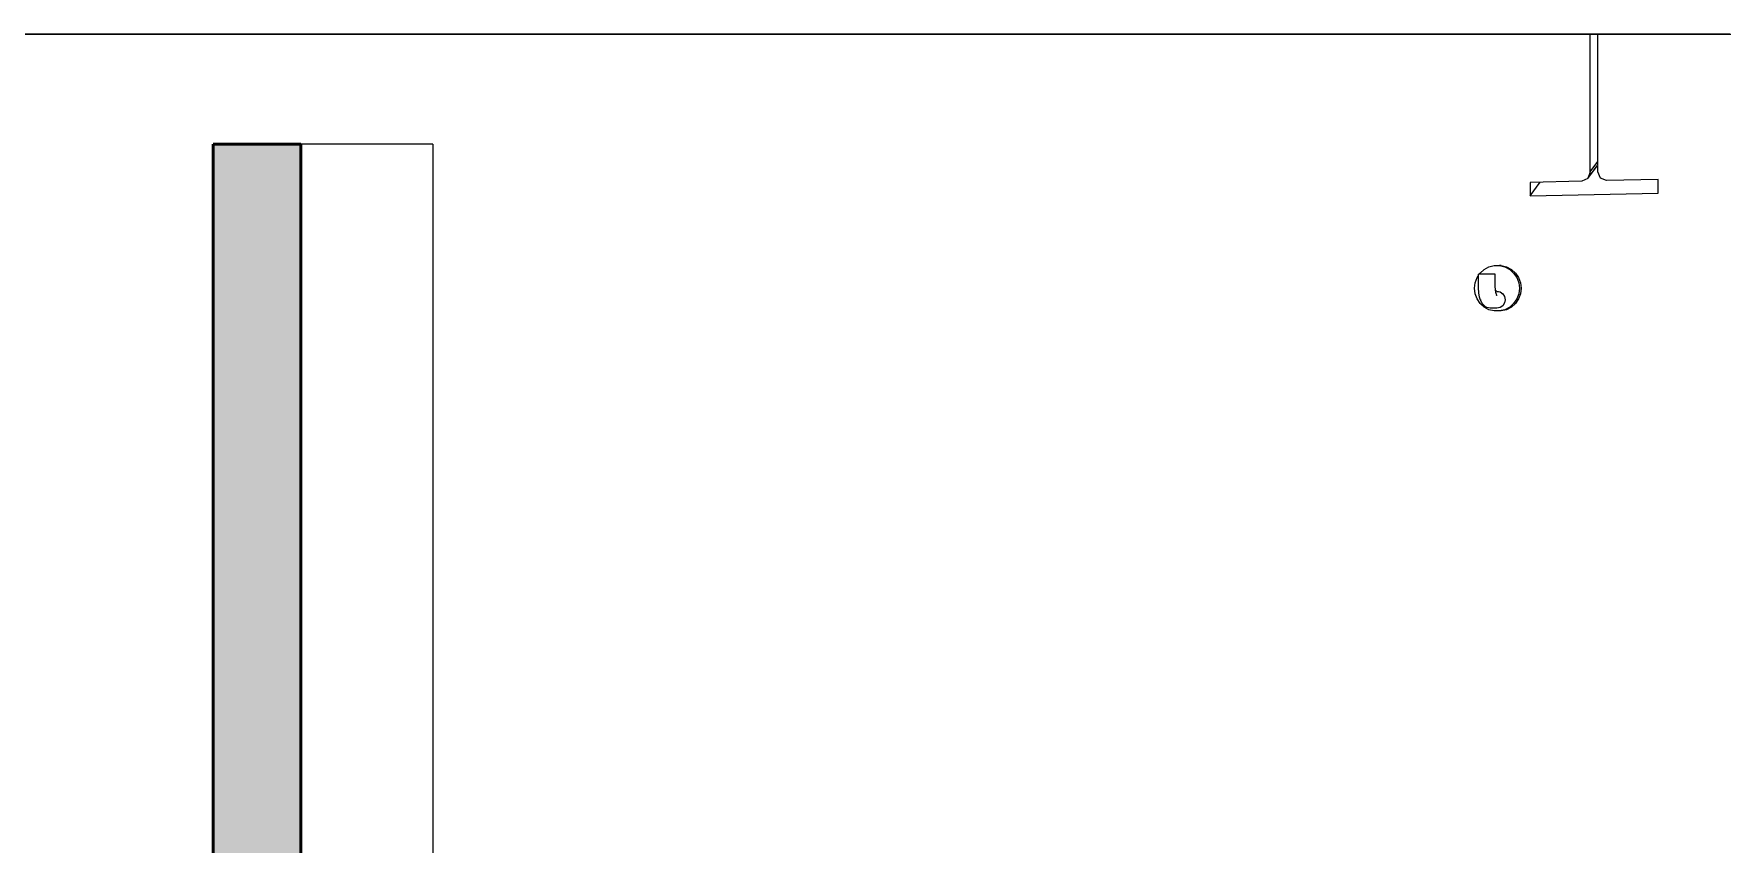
# Model space of a CAD drawing. Header units: millimetres. Extents: x -46169 to 237885, y -84465 to 18123.
# Drawn here: x 231332 to 233323, y -82889 to -81932 of the extents above; entities that cross this region are included whole.
import ezdxf

# ---------------------------------------------------------------- set-up
doc = ezdxf.new("R2010")
doc.units = ezdxf.units.MM
doc.header["$MEASUREMENT"] = 0
doc.linetypes.add('Wipeout_Contour', pattern=[1000, 0, -1000])
doc.layers.add('New_A-25-M_Wall_Int', color=7, linetype='Continuous')
doc.layers.add('New_A-35-M_FFE_Sanitary', color=7, linetype='Continuous')
doc.layers.add('New_A-25-M_Wall_Int_Pen_No__107', color=7, linetype='Continuous', lineweight=15, true_color=0xa6a6a6)
doc.layers.add('New_A-25-M_Wall_Int_Pen_No__27', color=7, linetype='Continuous', lineweight=50, true_color=0x2a2a2a)
for name, color, linetype, lineweight in [('New_A-25-M_Wall_Int_Pen_No__87', 8, 'Continuous', 20), ('New_A-35-M_FFE_Sanitary_Pen_No__1', 7, 'Continuous', 13), ('New_A-35-M_FFE_Sanitary_Pen_No__87', 8, 'Continuous', 20)]:
    doc.layers.add(name, color=color, linetype=linetype, lineweight=lineweight)

# ---------------------------------------------------------------- blocks, each defined once
blk = doc.blocks.new('Section Elem_322_4', base_point=(208268.8, -84332.6))
at = {"color": 254, "linetype": 'Wipeout_Contour', "lineweight": 0, "ltscale": 987823.516573}
blk.add_wipeout([(232299.3, -84332.6), (232780.8, -84332.6), (232780.8, -81932.6), (232299.3, -81932.6)], dxfattribs=at).dxf.layer = 'New_A-25-M_Wall_Int'
at = {"color": 254, "linetype": 'Wipeout_Contour', "lineweight": 0, "ltscale": 991436.730596}
blk.add_wipeout([(233737.9, -84332.6), (233737.9, -81932.6), (233260.4, -81932.6), (233260.4, -84332.6)], dxfattribs=at).dxf.layer = 'New_A-25-M_Wall_Int'
at = {"color": 254, "linetype": 'Wipeout_Contour', "lineweight": 0, "ltscale": 988801.619245}
blk.add_wipeout([(233167.8, -82095.3), (233164.8, -82103), (233176.8, -82086.9), (233176.8, -82083.2)], dxfattribs=at).dxf.layer = 'New_A-25-M_Wall_Int'
at = {"layer": 'New_A-25-M_Wall_Int_Pen_No__87', "linetype": 'Continuous'}
blk.add_line((233260.4, -81932.6), (233737.9, -81932.6), dxfattribs=at)
at = {"color": 254, "linetype": 'Wipeout_Contour', "lineweight": 0, "ltscale": 986007.054778}
blk.add_wipeout([(232299.3, -81932.6), (231816.2, -81932.6), (231816.2, -84332.6), (232299.3, -84332.6)], dxfattribs=at).dxf.layer = 'New_A-25-M_Wall_Int'
at = {"color": 254, "linetype": 'Wipeout_Contour', "lineweight": 0, "ltscale": 3213841.986324396}
blk.add_wipeout([(233108.7, -82107.3), (233096.7, -82123.5), (233247.7, -82120.2), (233247.7, -82120.2), (233247.9, -82120), (233247.9, -82104.3), (233186.8, -82105.6), (233179.7, -82102.6), (233176.8, -82095.1), (233176.8, -82087.5), (233176.3, -82087.5), (233164.8, -82103), (233157.8, -82106.3)], dxfattribs=at).dxf.layer = 'New_A-25-M_Wall_Int'
at = {"layer": 'New_A-25-M_Wall_Int_Pen_No__87', "linetype": 'Continuous'}
for p, q in [((232299.3, -81932.6), (232780.8, -81932.6)), ((233247.9, -82104.3), (233186.8, -82105.6))]:
    blk.add_line(p, q, dxfattribs=at)
at = {"color": 254, "linetype": 'Wipeout_Contour', "lineweight": 0, "ltscale": 1968828.299745807}
blk.add_wipeout([(231816.2, -81932.6), (231331.5, -81932.6), (231331.5, -84332.6), (231543.1, -84332.6), (231543.1, -82062.6), (231802.4, -82062.6), (231802.4, -84332.6), (231816.2, -84332.6)], dxfattribs=at).dxf.layer = 'New_A-25-M_Wall_Int'
at = {"color": 254, "linetype": 'Wipeout_Contour', "lineweight": 0, "ltscale": 988696.931597}
blk.add_wipeout([(233167.8, -81932.6), (233167.8, -82095.3), (233176.8, -82083.2), (233176.8, -81932.6)], dxfattribs=at).dxf.layer = 'New_A-25-M_Wall_Int'
at = {"color": 254, "linetype": 'Wipeout_Contour', "lineweight": 0, "ltscale": 1235692.923597047}
blk.add_wipeout([(233096.7, -82107.6), (233096.7, -82123.5), (233108.7, -82107.3), (233096.9, -82107.6), (233096.9, -82107.6)], dxfattribs=at).dxf.layer = 'New_A-25-M_Wall_Int'
at = {"color": 254, "linetype": 'Wipeout_Contour', "lineweight": 0, "ltscale": 741844.856414}
blk.add_wipeout([(233247.9, -82120), (233247.7, -82120.2), (233247.9, -82120.2)], dxfattribs=at).dxf.layer = 'New_A-25-M_Wall_Int'
at = {"layer": 'New_A-25-M_Wall_Int_Pen_No__87', "linetype": 'Continuous'}
for p, q in [((230845.6, -81932.6), (231331.5, -81932.6)), ((231331.5, -81932.6), (231816.2, -81932.6)), ((231816.2, -81932.6), (232299.3, -81932.6)), ((232780.8, -81932.6), (233167.8, -81932.6)), ((233167.8, -82095.3), (233167.8, -81932.6)), ((233176.8, -81932.6), (233167.8, -81932.6)), ((233176.8, -81932.6), (233260.4, -81932.6)), ((233176.8, -82095.1), (233176.8, -81932.6)), ((233164.8, -82103), (233176.8, -82086.9)), ((233167.8, -82095.3), (233176.8, -82083.2)), ((233157.8, -82106.3), (233096.9, -82107.6)), ((233164.8, -82103), (233157.8, -82106.3)), ((233167.8, -82095.3), (233164.8, -82103)), ((233176.8, -82087.5), (233176.3, -82087.5)), ((233179.7, -82102.6), (233176.8, -82095.1)), ((233186.8, -82105.6), (233179.7, -82102.6)), ((233247.9, -82120.2), (233247.9, -82104.3)), ((233096.7, -82123.5), (233108.7, -82107.3)), ((233096.7, -82107.6), (233096.7, -82123.5)), ((233096.9, -82107.6), (233096.7, -82107.6)), ((233096.7, -82123.5), (233247.7, -82120.2)), ((233247.7, -82120.2), (233247.9, -82120)), ((233247.7, -82120.2), (233247.9, -82120.2))]:
    blk.add_line(p, q, dxfattribs=at)
blk = doc.blocks.new('Section Elem_331_4', base_point=(208268.8, -84332.6))
at = {"color": 254, "linetype": 'Wipeout_Contour', "lineweight": 0, "ltscale": 1235516.544845171}
blk.add_wipeout([(233332.5, -81932.2), (232849.1, -81932.2), (232849.1, -81932.6), (233260.4, -81932.6), (233332.5, -81932.6)], dxfattribs=at).dxf.layer = 'New_A-35-M_FFE_Sanitary'
at = {"color": 254, "linetype": 'Wipeout_Contour', "lineweight": 0, "ltscale": 741610.796443}
blk.add_wipeout([(233176.8, -82086.9), (233176.3, -82087.5), (233176.8, -82087.5)], dxfattribs=at).dxf.layer = 'New_A-35-M_FFE_Sanitary'
at = {"color": 254, "linetype": 'Wipeout_Contour', "lineweight": 0, "ltscale": 1233236.544584466}
blk.add_wipeout([(232363.8, -81932.6), (232780.8, -81932.6), (232849.1, -81932.6), (232849.1, -81932.2), (232363.8, -81932.2)], dxfattribs=at).dxf.layer = 'New_A-35-M_FFE_Sanitary'
at = {"layer": 'New_A-35-M_FFE_Sanitary_Pen_No__87', "linetype": 'Continuous'}
blk.add_line((232849.1, -81932.2), (233332.5, -81932.2), dxfattribs=at)
at = {"color": 254, "linetype": 'Wipeout_Contour', "lineweight": 0, "ltscale": 1230966.631510233}
blk.add_wipeout([(232363.8, -81932.2), (231876.8, -81932.2), (231876.8, -81932.6), (232318.6, -81932.6), (232363.8, -81932.6)], dxfattribs=at).dxf.layer = 'New_A-35-M_FFE_Sanitary'
at = {"layer": 'New_A-35-M_FFE_Sanitary_Pen_No__87', "linetype": 'Continuous'}
blk.add_line((232363.8, -81932.2), (232849.1, -81932.2), dxfattribs=at)
at = {"color": 254, "linetype": 'Wipeout_Contour', "lineweight": 0, "ltscale": 982784.268319}
blk.add_wipeout([(231388.3, -81932.6), (231876.8, -81932.6), (231876.8, -81932.2), (231388.3, -81932.2)], dxfattribs=at).dxf.layer = 'New_A-35-M_FFE_Sanitary'
at = {"layer": 'New_A-35-M_FFE_Sanitary_Pen_No__87', "linetype": 'Continuous'}
blk.add_line((231876.8, -81932.2), (232363.8, -81932.2), dxfattribs=at)
at = {"color": 254, "linetype": 'Wipeout_Contour', "lineweight": 0, "ltscale": 1226352.052243874}
blk.add_wipeout([(230898.5, -81932.6), (231331.5, -81932.6), (231388.3, -81932.6), (231388.3, -81932.2), (230898.5, -81932.2)], dxfattribs=at).dxf.layer = 'New_A-35-M_FFE_Sanitary'
at = {"layer": 'New_A-35-M_FFE_Sanitary_Pen_No__87', "linetype": 'Continuous'}
for p, q in [((230898.5, -81932.2), (231388.3, -81932.2)), ((231388.3, -81932.2), (231876.8, -81932.2))]:
    blk.add_line(p, q, dxfattribs=at)
blk = doc.blocks.new('Section Elem_333_4', base_point=(208268.8, -84332.6))
at = {"layer": 'New_A-25-M_Wall_Int_Pen_No__107', "linetype": 'Continuous', "lineweight": 0, "true_color": 0xd2d2d2}
blk.add_hatch(color=254, dxfattribs=at).paths.add_polyline_path([(231543.1, -84332.6), (231646.6, -84332.6), (231646.6, -82062.6), (231543.1, -82062.6)])
at = {"layer": 'New_A-25-M_Wall_Int_Pen_No__27', "linetype": 'Continuous'}
for p, q in [((231543.1, -82062.6), (231543.1, -84332.6)), ((231646.6, -82062.6), (231543.1, -82062.6)), ((231646.6, -82062.6), (231646.6, -84332.6))]:
    blk.add_line(p, q, dxfattribs=at)
at = {"layer": 'New_A-25-M_Wall_Int_Pen_No__87', "linetype": 'Continuous'}
for p, q in [((231802.4, -82062.6), (231646.6, -82062.6)), ((231802.4, -82062.6), (231802.4, -84332.6)), ((231802.4, -84332.6), (231646.6, -84332.6))]:
    blk.add_line(p, q, dxfattribs=at)
blk = doc.blocks.new('Section Elem_428_4', base_point=(208268.8, -84332.6))
at = {"color": 254, "linetype": 'Wipeout_Contour', "lineweight": 0, "ltscale": 12851172.05600764}
blk.add_wipeout([(233032, -82226.1), (233031.2, -82232.6), (233032, -82239.1), (233034.2, -82245.2), (233037.8, -82250.5), (233042.6, -82254.8), (233048.3, -82257.9), (233054.5, -82259.4), (233060.8, -82259.4), (233067, -82257.9), (233072.7, -82254.8), (233077.4, -82250.5), (233081.1, -82245.2), (233083.3, -82239.1), (233084.1, -82232.6), (233083.3, -82226.1), (233081.1, -82220.1), (233077.4, -82214.7), (233072.7, -82210.4), (233067, -82207.4), (233060.8, -82205.8), (233054.5, -82205.8), (233048.3, -82207.4), (233042.6, -82210.4), (233037.8, -82214.7), (233036.9, -82216.1), (233055.4, -82216.1), (233055.4, -82225.9), (233055.5, -82230.3), (233055.8, -82234.2), (233056.1, -82236.1), (233057.6, -82236.1), (233061.4, -82236.9), (233064.6, -82239), (233066.7, -82242.3), (233067.4, -82246.1), (233066.7, -82249.9), (233064.6, -82253.2), (233061.4, -82255.3), (233057.6, -82256.1), (233049.5, -82256.1), (233045.7, -82255.3), (233044.3, -82254.4), (233041.3, -82252.3), (233039.3, -82249.2), (233038.2, -82246.8), (233037.2, -82243), (233036.4, -82238), (233035.9, -82232.3), (233035.8, -82226.4), (233035.8, -82217.8), (233034.2, -82220.1)], dxfattribs=at).dxf.layer = 'New_A-35-M_FFE_Sanitary'
at = {"color": 254, "linetype": 'Wipeout_Contour', "lineweight": 0, "ltscale": 988551.961831}
blk.add_wipeout([(233062.8, -82205.8), (233060.8, -82205.8), (233067, -82207.4), (233069, -82207.4)], dxfattribs=at).dxf.layer = 'New_A-35-M_FFE_Sanitary'
at = {"color": 254, "linetype": 'Wipeout_Contour', "lineweight": 0, "ltscale": 988656.907844}
blk.add_wipeout([(233085.3, -82226.1), (233083.3, -82226.1), (233084.1, -82232.6), (233086.1, -82232.6)], dxfattribs=at).dxf.layer = 'New_A-35-M_FFE_Sanitary'
at = {"color": 254, "linetype": 'Wipeout_Contour', "lineweight": 0, "ltscale": 988565.710962}
blk.add_wipeout([(233057.6, -82236.1), (233056.1, -82236.1), (233056.3, -82236.9), (233061.4, -82236.9)], dxfattribs=at).dxf.layer = 'New_A-35-M_FFE_Sanitary'
at = {"color": 254, "linetype": 'Wipeout_Contour', "lineweight": 0, "ltscale": 988577.334967}
blk.add_wipeout([(233069, -82207.4), (233067, -82207.4), (233072.7, -82210.4), (233074.7, -82210.4)], dxfattribs=at).dxf.layer = 'New_A-35-M_FFE_Sanitary'
at = {"color": 254, "linetype": 'Wipeout_Contour', "lineweight": 0, "ltscale": 1235715.009319193}
blk.add_wipeout([(233056.3, -82236.9), (233056.4, -82237.5), (233056.8, -82239), (233064.6, -82239), (233061.4, -82236.9)], dxfattribs=at).dxf.layer = 'New_A-35-M_FFE_Sanitary'
at = {"color": 254, "linetype": 'Wipeout_Contour', "lineweight": 0, "ltscale": 988665.506925}
blk.add_wipeout([(233086.1, -82232.6), (233084.1, -82232.6), (233083.3, -82239.1), (233085.3, -82239.1)], dxfattribs=at).dxf.layer = 'New_A-35-M_FFE_Sanitary'
at = {"layer": 'New_A-35-M_FFE_Sanitary_Pen_No__1', "linetype": 'Continuous'}
blk.add_line((233054.5, -82205.8), (233060.8, -82205.8), dxfattribs=at)
at = {"color": 254, "linetype": 'Wipeout_Contour', "lineweight": 0, "ltscale": 988601.86843}
blk.add_wipeout([(233074.7, -82210.4), (233072.7, -82210.4), (233077.4, -82214.7), (233079.5, -82214.7)], dxfattribs=at).dxf.layer = 'New_A-35-M_FFE_Sanitary'
at = {"color": 254, "linetype": 'Wipeout_Contour', "lineweight": 0, "ltscale": 988668.143007}
blk.add_wipeout([(233085.3, -82239.1), (233083.3, -82239.1), (233081.1, -82245.2), (233083.1, -82245.2)], dxfattribs=at).dxf.layer = 'New_A-35-M_FFE_Sanitary'
at = {"layer": 'New_A-35-M_FFE_Sanitary_Pen_No__1', "linetype": 'Continuous'}
blk.add_line((233062.8, -82205.8), (233060.8, -82205.8), dxfattribs=at)
at = {"color": 254, "linetype": 'Wipeout_Contour', "lineweight": 0, "ltscale": 988624.136544}
blk.add_wipeout([(233079.5, -82214.7), (233077.4, -82214.7), (233081.1, -82220.1), (233083.1, -82220.1)], dxfattribs=at).dxf.layer = 'New_A-35-M_FFE_Sanitary'
at = {"color": 254, "linetype": 'Wipeout_Contour', "lineweight": 0, "ltscale": 988664.662935}
blk.add_wipeout([(233083.1, -82245.2), (233081.1, -82245.2), (233077.4, -82250.5), (233079.5, -82250.5)], dxfattribs=at).dxf.layer = 'New_A-35-M_FFE_Sanitary'
at = {"color": 254, "linetype": 'Wipeout_Contour', "lineweight": 0, "ltscale": 988642.845367}
blk.add_wipeout([(233083.1, -82220.1), (233081.1, -82220.1), (233083.3, -82226.1), (233085.3, -82226.1)], dxfattribs=at).dxf.layer = 'New_A-35-M_FFE_Sanitary'
at = {"color": 254, "linetype": 'Wipeout_Contour', "lineweight": 0, "ltscale": 988655.268889}
blk.add_wipeout([(233079.5, -82250.5), (233077.4, -82250.5), (233072.7, -82254.8), (233074.7, -82254.8)], dxfattribs=at).dxf.layer = 'New_A-35-M_FFE_Sanitary'
at = {"layer": 'New_A-35-M_FFE_Sanitary_Pen_No__1', "linetype": 'Continuous'}
for p, q in [((233067, -82207.4), (233072.7, -82210.4)), ((233069, -82207.4), (233074.7, -82210.4)), ((233072.7, -82210.4), (233077.4, -82214.7)), ((233074.7, -82210.4), (233079.5, -82214.7)), ((233077.4, -82214.7), (233081.1, -82220.1)), ((233079.5, -82214.7), (233083.1, -82220.1)), ((233081.1, -82220.1), (233083.3, -82226.1)), ((233083.1, -82220.1), (233085.3, -82226.1)), ((233083.3, -82226.1), (233084.1, -82232.6)), ((233085.3, -82226.1), (233086.1, -82232.6)), ((233084.1, -82232.6), (233083.3, -82239.1)), ((233086.1, -82232.6), (233085.3, -82239.1))]:
    blk.add_line(p, q, dxfattribs=at)
at = {"color": 254, "linetype": 'Wipeout_Contour', "lineweight": 0, "ltscale": 1235726.649856239}
blk.add_wipeout([(233064.6, -82239), (233056.8, -82239), (233056.8, -82239.4), (233058.7, -82242.3), (233066.7, -82242.3)], dxfattribs=at).dxf.layer = 'New_A-35-M_FFE_Sanitary'
at = {"color": 254, "linetype": 'Wipeout_Contour', "lineweight": 0, "ltscale": 988640.506652}
blk.add_wipeout([(233074.7, -82254.8), (233072.7, -82254.8), (233067, -82257.9), (233069, -82257.9)], dxfattribs=at).dxf.layer = 'New_A-35-M_FFE_Sanitary'
at = {"layer": 'New_A-35-M_FFE_Sanitary_Pen_No__1', "linetype": 'Continuous'}
for p, q in [((233083.1, -82245.2), (233079.5, -82250.5)), ((233083.3, -82239.1), (233081.1, -82245.2)), ((233085.3, -82239.1), (233083.1, -82245.2))]:
    blk.add_line(p, q, dxfattribs=at)
at = {"color": 254, "linetype": 'Wipeout_Contour', "lineweight": 0, "ltscale": 988594.940129}
blk.add_wipeout([(233066.7, -82242.3), (233058.7, -82242.3), (233059.4, -82246.1), (233067.4, -82246.1)], dxfattribs=at).dxf.layer = 'New_A-35-M_FFE_Sanitary'
at = {"color": 254, "linetype": 'Wipeout_Contour', "lineweight": 0, "ltscale": 988621.233927}
blk.add_wipeout([(233069, -82257.9), (233067, -82257.9), (233060.8, -82259.4), (233062.8, -82259.4)], dxfattribs=at).dxf.layer = 'New_A-35-M_FFE_Sanitary'
at = {"layer": 'New_A-35-M_FFE_Sanitary_Pen_No__1', "linetype": 'Continuous'}
blk.add_line((233081.1, -82245.2), (233077.4, -82250.5), dxfattribs=at)
at = {"color": 254, "linetype": 'Wipeout_Contour', "lineweight": 0, "ltscale": 988599.928111}
blk.add_wipeout([(233067.4, -82246.1), (233059.4, -82246.1), (233058.6, -82249.9), (233066.7, -82249.9)], dxfattribs=at).dxf.layer = 'New_A-35-M_FFE_Sanitary'
at = {"color": 254, "linetype": 'Wipeout_Contour', "lineweight": 0, "ltscale": 988599.137004}
blk.add_wipeout([(233066.7, -82249.9), (233058.6, -82249.9), (233056.4, -82253.2), (233064.6, -82253.2)], dxfattribs=at).dxf.layer = 'New_A-35-M_FFE_Sanitary'
at = {"layer": 'New_A-35-M_FFE_Sanitary_Pen_No__1', "linetype": 'Continuous'}
blk.add_line((233079.5, -82250.5), (233074.7, -82254.8), dxfattribs=at)
at = {"color": 254, "linetype": 'Wipeout_Contour', "lineweight": 0, "ltscale": 988570.262048}
blk.add_wipeout([(233056.8, -82239.4), (233057, -82240.1), (233057.8, -82241.7), (233058.7, -82242.3)], dxfattribs=at).dxf.layer = 'New_A-35-M_FFE_Sanitary'
at = {"color": 254, "linetype": 'Wipeout_Contour', "lineweight": 0, "ltscale": 988592.675284}
blk.add_wipeout([(233064.6, -82253.2), (233056.4, -82253.2), (233053.2, -82255.3), (233061.4, -82255.3)], dxfattribs=at).dxf.layer = 'New_A-35-M_FFE_Sanitary'
at = {"layer": 'New_A-35-M_FFE_Sanitary_Pen_No__1', "linetype": 'Continuous'}
blk.add_line((233077.4, -82250.5), (233072.7, -82254.8), dxfattribs=at)
at = {"color": 254, "linetype": 'Wipeout_Contour', "lineweight": 0, "ltscale": 988581.526751}
blk.add_wipeout([(233061.4, -82255.3), (233053.2, -82255.3), (233049.5, -82256.1), (233057.6, -82256.1)], dxfattribs=at).dxf.layer = 'New_A-35-M_FFE_Sanitary'
at = {"color": 254, "linetype": 'Wipeout_Contour', "lineweight": 0, "ltscale": 988577.645728}
blk.add_wipeout([(233058.7, -82242.3), (233057.8, -82241.7), (233058.4, -82245.4), (233059.4, -82246.1)], dxfattribs=at).dxf.layer = 'New_A-35-M_FFE_Sanitary'
at = {"color": 254, "linetype": 'Wipeout_Contour', "lineweight": 0, "ltscale": 988582.039306}
blk.add_wipeout([(233059.4, -82246.1), (233058.4, -82245.4), (233057.4, -82249.2), (233058.6, -82249.9)], dxfattribs=at).dxf.layer = 'New_A-35-M_FFE_Sanitary'
at = {"layer": 'New_A-35-M_FFE_Sanitary_Pen_No__1', "linetype": 'Continuous'}
blk.add_line((233074.7, -82254.8), (233069, -82257.9), dxfattribs=at)
at = {"color": 254, "linetype": 'Wipeout_Contour', "lineweight": 0, "ltscale": 988580.873329}
blk.add_wipeout([(233058.6, -82249.9), (233057.4, -82249.2), (233055.1, -82252.3), (233056.4, -82253.2)], dxfattribs=at).dxf.layer = 'New_A-35-M_FFE_Sanitary'
at = {"color": 254, "linetype": 'Wipeout_Contour', "lineweight": 0, "ltscale": 988574.113622}
blk.add_wipeout([(233056.4, -82253.2), (233055.1, -82252.3), (233051.8, -82254.4), (233053.2, -82255.3)], dxfattribs=at).dxf.layer = 'New_A-35-M_FFE_Sanitary'
at = {"color": 254, "linetype": 'Wipeout_Contour', "lineweight": 0, "ltscale": 988562.807669}
blk.add_wipeout([(233053.2, -82255.3), (233051.8, -82254.4), (233048, -82255.2), (233049.5, -82256.1)], dxfattribs=at).dxf.layer = 'New_A-35-M_FFE_Sanitary'
at = {"color": 254, "linetype": 'Wipeout_Contour', "lineweight": 0, "ltscale": 988548.679042}
blk.add_wipeout([(233049.5, -82256.1), (233048, -82255.2), (233044.3, -82254.4), (233045.7, -82255.3)], dxfattribs=at).dxf.layer = 'New_A-35-M_FFE_Sanitary'
at = {"color": 254, "linetype": 'Wipeout_Contour', "lineweight": 0, "ltscale": 988572.574978}
blk.add_wipeout([(233057.8, -82241.7), (233057, -82240.1), (233057.4, -82243.4), (233058.4, -82245.4)], dxfattribs=at).dxf.layer = 'New_A-35-M_FFE_Sanitary'
at = {"color": 254, "linetype": 'Wipeout_Contour', "lineweight": 0, "ltscale": 988575.954676}
blk.add_wipeout([(233058.4, -82245.4), (233057.4, -82243.4), (233056.3, -82246.8), (233057.4, -82249.2)], dxfattribs=at).dxf.layer = 'New_A-35-M_FFE_Sanitary'
at = {"color": 254, "linetype": 'Wipeout_Contour', "lineweight": 0, "ltscale": 988573.910404}
blk.add_wipeout([(233057.4, -82249.2), (233056.3, -82246.8), (233053.8, -82249.6), (233055.1, -82252.3)], dxfattribs=at).dxf.layer = 'New_A-35-M_FFE_Sanitary'
at = {"color": 254, "linetype": 'Wipeout_Contour', "lineweight": 0, "ltscale": 988566.479265}
blk.add_wipeout([(233055.1, -82252.3), (233053.8, -82249.6), (233050.4, -82251.5), (233051.8, -82254.4)], dxfattribs=at).dxf.layer = 'New_A-35-M_FFE_Sanitary'
at = {"color": 254, "linetype": 'Wipeout_Contour', "lineweight": 0, "ltscale": 988554.814566}
blk.add_wipeout([(233051.8, -82254.4), (233050.4, -82251.5), (233046.6, -82252.2), (233048, -82255.2)], dxfattribs=at).dxf.layer = 'New_A-35-M_FFE_Sanitary'
at = {"color": 254, "linetype": 'Wipeout_Contour', "lineweight": 0, "ltscale": 988540.688526}
blk.add_wipeout([(233048, -82255.2), (233046.6, -82252.2), (233042.9, -82251.5), (233044.3, -82254.4)], dxfattribs=at).dxf.layer = 'New_A-35-M_FFE_Sanitary'
at = {"color": 254, "linetype": 'Wipeout_Contour', "lineweight": 0, "ltscale": 988566.392722}
blk.add_wipeout([(233057, -82240.1), (233056.4, -82237.5), (233056.6, -82240.2), (233057.4, -82243.4)], dxfattribs=at).dxf.layer = 'New_A-35-M_FFE_Sanitary'
at = {"color": 254, "linetype": 'Wipeout_Contour', "lineweight": 0, "ltscale": 988526.257136}
blk.add_wipeout([(233044.3, -82254.4), (233042.9, -82251.5), (233039.9, -82249.6), (233041.3, -82252.3)], dxfattribs=at).dxf.layer = 'New_A-35-M_FFE_Sanitary'
at = {"color": 254, "linetype": 'Wipeout_Contour', "lineweight": 0, "ltscale": 988568.450991}
blk.add_wipeout([(233057.4, -82243.4), (233056.6, -82240.2), (233055.3, -82243), (233056.3, -82246.8)], dxfattribs=at).dxf.layer = 'New_A-35-M_FFE_Sanitary'
at = {"color": 254, "linetype": 'Wipeout_Contour', "lineweight": 0, "ltscale": 988513.737195}
blk.add_wipeout([(233041.3, -82252.3), (233039.9, -82249.6), (233038.2, -82246.8), (233039.3, -82249.2)], dxfattribs=at).dxf.layer = 'New_A-35-M_FFE_Sanitary'
at = {"layer": 'New_A-35-M_FFE_Sanitary_Pen_No__1', "linetype": 'Continuous'}
for p, q in [((233066.7, -82242.3), (233067.4, -82246.1)), ((233067.4, -82246.1), (233066.7, -82249.9)), ((233072.7, -82254.8), (233067, -82257.9))]:
    blk.add_line(p, q, dxfattribs=at)
at = {"color": 254, "linetype": 'Wipeout_Contour', "lineweight": 0, "ltscale": 988565.181103}
blk.add_wipeout([(233056.3, -82246.8), (233055.3, -82243), (233052.7, -82245.3), (233053.8, -82249.6)], dxfattribs=at).dxf.layer = 'New_A-35-M_FFE_Sanitary'
at = {"color": 254, "linetype": 'Wipeout_Contour', "lineweight": 0, "ltscale": 988556.815417}
blk.add_wipeout([(233053.8, -82249.6), (233052.7, -82245.3), (233049.2, -82246.8), (233050.4, -82251.5)], dxfattribs=at).dxf.layer = 'New_A-35-M_FFE_Sanitary'
at = {"layer": 'New_A-35-M_FFE_Sanitary_Pen_No__1', "linetype": 'Continuous'}
for p, q in [((233067, -82257.9), (233060.8, -82259.4)), ((233062.8, -82259.4), (233060.8, -82259.4)), ((233069, -82257.9), (233062.8, -82259.4))]:
    blk.add_line(p, q, dxfattribs=at)
at = {"color": 254, "linetype": 'Wipeout_Contour', "lineweight": 0, "ltscale": 988544.645932}
blk.add_wipeout([(233050.4, -82251.5), (233049.2, -82246.8), (233045.3, -82247.4), (233046.6, -82252.2)], dxfattribs=at).dxf.layer = 'New_A-35-M_FFE_Sanitary'
at = {"color": 254, "linetype": 'Wipeout_Contour', "lineweight": 0, "ltscale": 988530.518394}
blk.add_wipeout([(233046.6, -82252.2), (233045.3, -82247.4), (233041.7, -82246.8), (233042.9, -82251.5)], dxfattribs=at).dxf.layer = 'New_A-35-M_FFE_Sanitary'
at = {"layer": 'New_A-35-M_FFE_Sanitary_Pen_No__1', "linetype": 'Continuous'}
blk.add_line((233060.8, -82259.4), (233054.5, -82259.4), dxfattribs=at)
at = {"color": 254, "linetype": 'Wipeout_Contour', "lineweight": 0, "ltscale": 988516.588667}
blk.add_wipeout([(233042.9, -82251.5), (233041.7, -82246.8), (233038.8, -82245.3), (233039.9, -82249.6)], dxfattribs=at).dxf.layer = 'New_A-35-M_FFE_Sanitary'
at = {"color": 254, "linetype": 'Wipeout_Contour', "lineweight": 0, "ltscale": 988559.488315}
blk.add_wipeout([(233056.4, -82237.5), (233055.8, -82234.2), (233055.9, -82236.1), (233056.6, -82240.2)], dxfattribs=at).dxf.layer = 'New_A-35-M_FFE_Sanitary'
at = {"color": 254, "linetype": 'Wipeout_Contour', "lineweight": 0, "ltscale": 988505.000051}
blk.add_wipeout([(233039.9, -82249.6), (233038.8, -82245.3), (233037.2, -82243), (233038.2, -82246.8)], dxfattribs=at).dxf.layer = 'New_A-35-M_FFE_Sanitary'
at = {"color": 254, "linetype": 'Wipeout_Contour', "lineweight": 0, "ltscale": 988560.070676}
blk.add_wipeout([(233056.6, -82240.2), (233055.9, -82236.1), (233054.5, -82238), (233055.3, -82243)], dxfattribs=at).dxf.layer = 'New_A-35-M_FFE_Sanitary'
at = {"layer": 'New_A-35-M_FFE_Sanitary_Pen_No__1', "linetype": 'Continuous'}
blk.add_line((233054.5, -82259.4), (233048.3, -82257.9), dxfattribs=at)
at = {"color": 254, "linetype": 'Wipeout_Contour', "lineweight": 0, "ltscale": 988555.431758}
blk.add_wipeout([(233055.3, -82243), (233054.5, -82238), (233051.8, -82239.7), (233052.7, -82245.3)], dxfattribs=at).dxf.layer = 'New_A-35-M_FFE_Sanitary'
at = {"layer": 'New_A-35-M_FFE_Sanitary_Pen_No__1', "linetype": 'Continuous'}
blk.add_line((233066.7, -82249.9), (233064.6, -82253.2), dxfattribs=at)
at = {"color": 254, "linetype": 'Wipeout_Contour', "lineweight": 0, "ltscale": 988546.020889}
blk.add_wipeout([(233052.7, -82245.3), (233051.8, -82239.7), (233048.2, -82240.8), (233049.2, -82246.8)], dxfattribs=at).dxf.layer = 'New_A-35-M_FFE_Sanitary'
at = {"layer": 'New_A-35-M_FFE_Sanitary_Pen_No__1', "linetype": 'Continuous'}
blk.add_line((233064.6, -82253.2), (233061.4, -82255.3), dxfattribs=at)
at = {"color": 254, "linetype": 'Wipeout_Contour', "lineweight": 0, "ltscale": 988533.285721}
blk.add_wipeout([(233049.2, -82246.8), (233048.2, -82240.8), (233044.4, -82241.1), (233045.3, -82247.4)], dxfattribs=at).dxf.layer = 'New_A-35-M_FFE_Sanitary'
at = {"layer": 'New_A-35-M_FFE_Sanitary_Pen_No__1', "linetype": 'Continuous'}
blk.add_line((233061.4, -82255.3), (233057.6, -82256.1), dxfattribs=at)
at = {"color": 254, "linetype": 'Wipeout_Contour', "lineweight": 0, "ltscale": 988519.155844}
blk.add_wipeout([(233045.3, -82247.4), (233044.4, -82241.1), (233040.7, -82240.8), (233041.7, -82246.8)], dxfattribs=at).dxf.layer = 'New_A-35-M_FFE_Sanitary'
at = {"color": 254, "linetype": 'Wipeout_Contour', "lineweight": 0, "ltscale": 988552.311863}
blk.add_wipeout([(233055.8, -82234.2), (233055.5, -82230.3), (233055.5, -82231.3), (233055.9, -82236.1)], dxfattribs=at).dxf.layer = 'New_A-35-M_FFE_Sanitary'
at = {"color": 254, "linetype": 'Wipeout_Contour', "lineweight": 0, "ltscale": 988505.786818}
blk.add_wipeout([(233041.7, -82246.8), (233040.7, -82240.8), (233037.9, -82239.7), (233038.8, -82245.3)], dxfattribs=at).dxf.layer = 'New_A-35-M_FFE_Sanitary'
at = {"color": 254, "linetype": 'Wipeout_Contour', "lineweight": 0, "ltscale": 988551.385532}
blk.add_wipeout([(233055.9, -82236.1), (233055.5, -82231.3), (233054, -82232.3), (233054.5, -82238)], dxfattribs=at).dxf.layer = 'New_A-35-M_FFE_Sanitary'
at = {"layer": 'New_A-35-M_FFE_Sanitary_Pen_No__1', "linetype": 'Continuous'}
for p, q in [((233049.5, -82256.1), (233045.7, -82255.3)), ((233057.6, -82256.1), (233049.5, -82256.1))]:
    blk.add_line(p, q, dxfattribs=at)
at = {"color": 254, "linetype": 'Wipeout_Contour', "lineweight": 0, "ltscale": 988495.237663}
blk.add_wipeout([(233038.8, -82245.3), (233037.9, -82239.7), (233036.4, -82238), (233037.2, -82243)], dxfattribs=at).dxf.layer = 'New_A-35-M_FFE_Sanitary'
at = {"color": 254, "linetype": 'Wipeout_Contour', "lineweight": 0, "ltscale": 988545.326452}
blk.add_wipeout([(233054.5, -82238), (233054, -82232.3), (233051.3, -82233.1), (233051.8, -82239.7)], dxfattribs=at).dxf.layer = 'New_A-35-M_FFE_Sanitary'
at = {"layer": 'New_A-35-M_FFE_Sanitary_Pen_No__1', "linetype": 'Continuous'}
for p, q in [((233044.3, -82254.4), (233041.3, -82252.3)), ((233048.3, -82257.9), (233042.6, -82254.8)), ((233045.7, -82255.3), (233044.3, -82254.4))]:
    blk.add_line(p, q, dxfattribs=at)
at = {"color": 254, "linetype": 'Wipeout_Contour', "lineweight": 0, "ltscale": 988534.83109}
blk.add_wipeout([(233051.8, -82239.7), (233051.3, -82233.1), (233047.7, -82233.7), (233048.2, -82240.8)], dxfattribs=at).dxf.layer = 'New_A-35-M_FFE_Sanitary'
at = {"color": 254, "linetype": 'Wipeout_Contour', "lineweight": 0, "ltscale": 988521.50833}
blk.add_wipeout([(233048.2, -82240.8), (233047.7, -82233.7), (233043.8, -82233.9), (233044.4, -82241.1)], dxfattribs=at).dxf.layer = 'New_A-35-M_FFE_Sanitary'
at = {"color": 254, "linetype": 'Wipeout_Contour', "lineweight": 0, "ltscale": 988545.004816}
blk.add_wipeout([(233055.5, -82230.3), (233055.4, -82225.9), (233055.4, -82226.1), (233055.5, -82231.3)], dxfattribs=at).dxf.layer = 'New_A-35-M_FFE_Sanitary'
at = {"color": 254, "linetype": 'Wipeout_Contour', "lineweight": 0, "ltscale": 988507.375177}
blk.add_wipeout([(233044.4, -82241.1), (233043.8, -82233.9), (233040.2, -82233.7), (233040.7, -82240.8)], dxfattribs=at).dxf.layer = 'New_A-35-M_FFE_Sanitary'
at = {"color": 254, "linetype": 'Wipeout_Contour', "lineweight": 0, "ltscale": 988543.096443}
blk.add_wipeout([(233055.5, -82231.3), (233055.4, -82226.1), (233053.9, -82226.4), (233054, -82232.3)], dxfattribs=at).dxf.layer = 'New_A-35-M_FFE_Sanitary'
at = {"color": 254, "linetype": 'Wipeout_Contour', "lineweight": 0, "ltscale": 988494.586538}
blk.add_wipeout([(233040.7, -82240.8), (233040.2, -82233.7), (233037.4, -82233.1), (233037.9, -82239.7)], dxfattribs=at).dxf.layer = 'New_A-35-M_FFE_Sanitary'
at = {"layer": 'New_A-35-M_FFE_Sanitary_Pen_No__1', "linetype": 'Continuous'}
for p, q in [((233064.6, -82239), (233066.7, -82242.3)), ((233042.6, -82254.8), (233037.8, -82250.5))]:
    blk.add_line(p, q, dxfattribs=at)
at = {"color": 254, "linetype": 'Wipeout_Contour', "lineweight": 0, "ltscale": 988535.820495}
blk.add_wipeout([(233054, -82232.3), (233053.9, -82226.4), (233051.1, -82226.6), (233051.3, -82233.1)], dxfattribs=at).dxf.layer = 'New_A-35-M_FFE_Sanitary'
at = {"color": 254, "linetype": 'Wipeout_Contour', "lineweight": 0, "ltscale": 988485.112277}
blk.add_wipeout([(233037.9, -82239.7), (233037.4, -82233.1), (233035.9, -82232.3), (233036.4, -82238)], dxfattribs=at).dxf.layer = 'New_A-35-M_FFE_Sanitary'
at = {"layer": 'New_A-35-M_FFE_Sanitary_Pen_No__1', "linetype": 'Continuous'}
for p, q in [((233037.8, -82250.5), (233034.2, -82245.2)), ((233061.4, -82236.9), (233064.6, -82239)), ((233039.3, -82249.2), (233038.2, -82246.8)), ((233041.3, -82252.3), (233039.3, -82249.2))]:
    blk.add_line(p, q, dxfattribs=at)
at = {"color": 254, "linetype": 'Wipeout_Contour', "lineweight": 0, "ltscale": 988524.397211}
blk.add_wipeout([(233051.3, -82233.1), (233051.1, -82226.6), (233047.5, -82226.7), (233047.7, -82233.7)], dxfattribs=at).dxf.layer = 'New_A-35-M_FFE_Sanitary'
at = {"color": 254, "linetype": 'Wipeout_Contour', "lineweight": 0, "ltscale": 988510.569688}
blk.add_wipeout([(233047.7, -82233.7), (233047.5, -82226.7), (233043.6, -82226.8), (233043.8, -82233.9)], dxfattribs=at).dxf.layer = 'New_A-35-M_FFE_Sanitary'
at = {"layer": 'New_A-35-M_FFE_Sanitary_Pen_No__1', "linetype": 'Continuous'}
for p, q in [((233057, -82240.1), (233056.4, -82237.5)), ((233057.8, -82241.7), (233057, -82240.1))]:
    blk.add_line(p, q, dxfattribs=at)
at = {"color": 254, "linetype": 'Wipeout_Contour', "lineweight": 0, "ltscale": 988532.431642}
blk.add_wipeout([(233055.4, -82226.1), (233055.4, -82216.1), (233053.9, -82216.1), (233053.9, -82226.4)], dxfattribs=at).dxf.layer = 'New_A-35-M_FFE_Sanitary'
at = {"color": 254, "linetype": 'Wipeout_Contour', "lineweight": 0, "ltscale": 988496.431593}
blk.add_wipeout([(233043.8, -82233.9), (233043.6, -82226.8), (233040, -82226.7), (233040.2, -82233.7)], dxfattribs=at).dxf.layer = 'New_A-35-M_FFE_Sanitary'
at = {"color": 254, "linetype": 'Wipeout_Contour', "lineweight": 0, "ltscale": 988484.136327}
blk.add_wipeout([(233040.2, -82233.7), (233040, -82226.7), (233037.2, -82226.6), (233037.4, -82233.1)], dxfattribs=at).dxf.layer = 'New_A-35-M_FFE_Sanitary'
at = {"color": 254, "linetype": 'Wipeout_Contour', "lineweight": 0, "ltscale": 988524.493195}
blk.add_wipeout([(233053.9, -82226.4), (233053.9, -82216.1), (233051.1, -82216.1), (233051.1, -82226.6)], dxfattribs=at).dxf.layer = 'New_A-35-M_FFE_Sanitary'
at = {"layer": 'New_A-35-M_FFE_Sanitary_Pen_No__1', "linetype": 'Continuous'}
blk.add_line((233062.8, -82205.8), (233069, -82207.4), dxfattribs=at)
at = {"color": 254, "linetype": 'Wipeout_Contour', "lineweight": 0, "ltscale": 988475.571213}
blk.add_wipeout([(233037.4, -82233.1), (233037.2, -82226.6), (233035.8, -82226.4), (233035.9, -82232.3)], dxfattribs=at).dxf.layer = 'New_A-35-M_FFE_Sanitary'
at = {"color": 254, "linetype": 'Wipeout_Contour', "lineweight": 0, "ltscale": 988512.561564}
blk.add_wipeout([(233051.1, -82226.6), (233051.1, -82216.1), (233047.5, -82216.1), (233047.5, -82226.7)], dxfattribs=at).dxf.layer = 'New_A-35-M_FFE_Sanitary'
at = {"layer": 'New_A-35-M_FFE_Sanitary_Pen_No__1', "linetype": 'Continuous'}
for p, q in [((233060.8, -82205.8), (233067, -82207.4)), ((233034.2, -82245.2), (233032, -82239.1)), ((233037.2, -82243), (233036.4, -82238)), ((233038.2, -82246.8), (233037.2, -82243)), ((233057.6, -82236.1), (233061.4, -82236.9))]:
    blk.add_line(p, q, dxfattribs=at)
at = {"color": 254, "linetype": 'Wipeout_Contour', "lineweight": 0, "ltscale": 988498.453268}
blk.add_wipeout([(233047.5, -82226.7), (233047.5, -82216.1), (233043.6, -82216.1), (233043.6, -82226.8)], dxfattribs=at).dxf.layer = 'New_A-35-M_FFE_Sanitary'
at = {"layer": 'New_A-35-M_FFE_Sanitary_Pen_No__1', "linetype": 'Continuous'}
for p, q in [((233055.4, -82216.1), (233053.9, -82216.1)), ((233055.4, -82225.9), (233055.4, -82216.1)), ((233055.5, -82230.3), (233055.4, -82225.9)), ((233055.8, -82234.2), (233055.5, -82230.3)), ((233056.4, -82237.5), (233055.8, -82234.2)), ((233057.6, -82236.1), (233056.1, -82236.1))]:
    blk.add_line(p, q, dxfattribs=at)
at = {"color": 254, "linetype": 'Wipeout_Contour', "lineweight": 0, "ltscale": 988484.313114}
blk.add_wipeout([(233043.6, -82226.8), (233043.6, -82216.1), (233040, -82216.1), (233040, -82226.7)], dxfattribs=at).dxf.layer = 'New_A-35-M_FFE_Sanitary'
at = {"layer": 'New_A-35-M_FFE_Sanitary_Pen_No__1', "linetype": 'Continuous'}
blk.add_line((233053.9, -82216.1), (233051.1, -82216.1), dxfattribs=at)
at = {"color": 254, "linetype": 'Wipeout_Contour', "lineweight": 0, "ltscale": 988472.293805}
blk.add_wipeout([(233040, -82226.7), (233040, -82216.1), (233037.2, -82216.1), (233037.2, -82226.6)], dxfattribs=at).dxf.layer = 'New_A-35-M_FFE_Sanitary'
at = {"layer": 'New_A-35-M_FFE_Sanitary_Pen_No__1', "linetype": 'Continuous'}
for p, q in [((233048.3, -82207.4), (233054.5, -82205.8)), ((233051.1, -82216.1), (233047.5, -82216.1))]:
    blk.add_line(p, q, dxfattribs=at)
at = {"color": 254, "linetype": 'Wipeout_Contour', "lineweight": 0, "ltscale": 988464.228212}
blk.add_wipeout([(233037.2, -82226.6), (233037.2, -82216.1), (233035.8, -82216.1), (233035.8, -82226.4)], dxfattribs=at).dxf.layer = 'New_A-35-M_FFE_Sanitary'
at = {"layer": 'New_A-35-M_FFE_Sanitary_Pen_No__1', "linetype": 'Continuous'}
for p, q in [((233031.2, -82232.6), (233032, -82226.1)), ((233032, -82226.1), (233034.2, -82220.1)), ((233034.2, -82220.1), (233035.8, -82217.8)), ((233037.2, -82216.1), (233035.8, -82216.1)), ((233035.8, -82226.4), (233035.8, -82216.1)), ((233035.9, -82232.3), (233035.8, -82226.4)), ((233036.9, -82216.1), (233037.8, -82214.7)), ((233040, -82216.1), (233037.2, -82216.1)), ((233037.8, -82214.7), (233042.6, -82210.4)), ((233043.6, -82216.1), (233040, -82216.1)), ((233042.6, -82210.4), (233048.3, -82207.4)), ((233047.5, -82216.1), (233043.6, -82216.1)), ((233032, -82239.1), (233031.2, -82232.6)), ((233036.4, -82238), (233035.9, -82232.3))]:
    blk.add_line(p, q, dxfattribs=at)

msp = doc.modelspace()

# ---------------------------------------------------------------- block references
at = {"layer": 'New_A-25-M_Wall_Int'}
msp.add_blockref('Section Elem_322_4', (208268.8, -84332.6), dxfattribs=at)

# ---------------------------------------------------------------- next in the draw order: block references
at = {"layer": 'New_A-35-M_FFE_Sanitary'}
for name in ['Section Elem_331_4', 'Section Elem_428_4']:
    msp.add_blockref(name, (208268.8, -84332.6), dxfattribs=at)

# ---------------------------------------------------------------- next in the draw order: block references
at = {"layer": 'New_A-25-M_Wall_Int'}
msp.add_blockref('Section Elem_333_4', (208268.8, -84332.6), dxfattribs=at)

doc.saveas('drawing.dxf')
